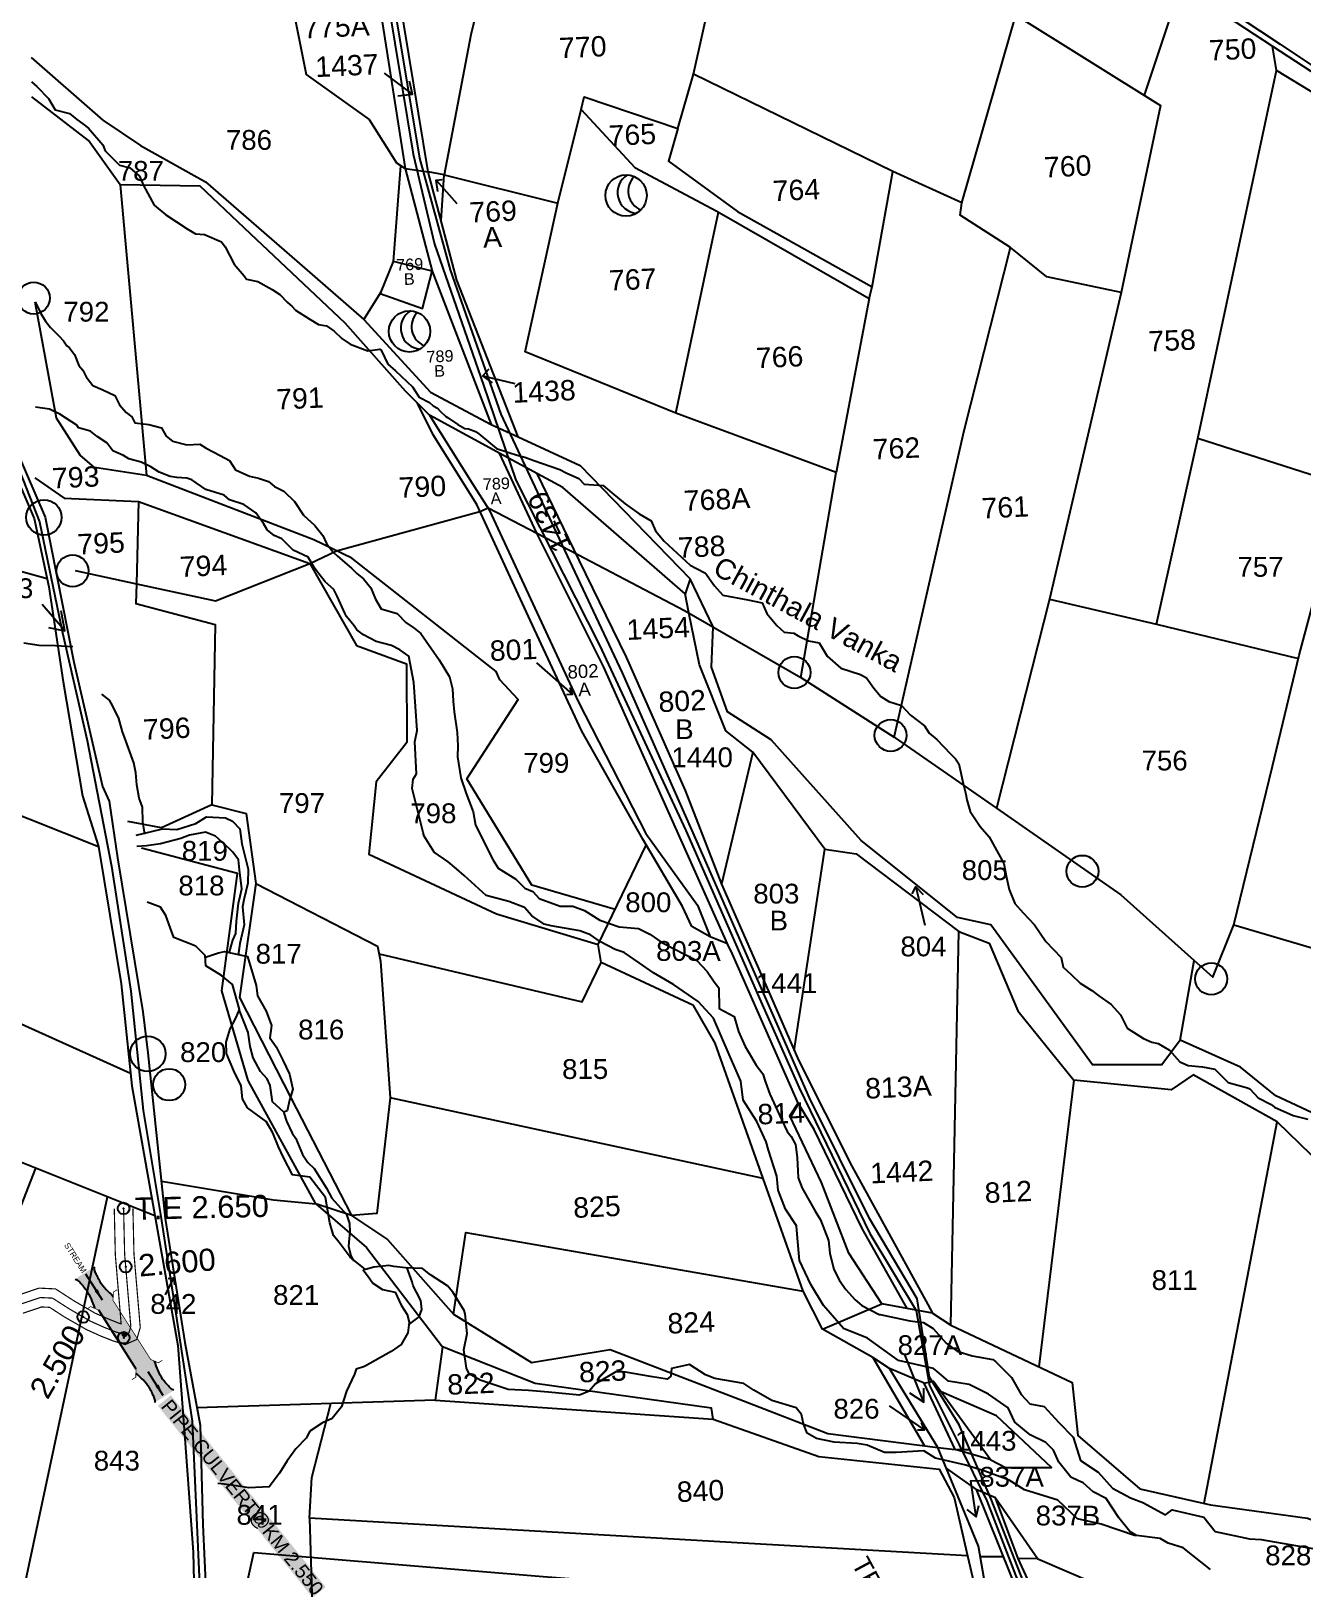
# Model space of a CAD drawing. Header units: millimetres. Extents: x 194974 to 210505, y 1603976 to 1614238.
# Drawn here: x 197916 to 199008, y 1606831 to 1608152 of the extents above; entities that cross this region are included whole.
import ezdxf
from ezdxf.enums import TextEntityAlignment as Align

# ---------------------------------------------------------------- set-up
doc = ezdxf.new("R2010")
doc.units = ezdxf.units.MM
doc.header["$LTSCALE"] = 15
doc.header["$PDMODE"] = 32
doc.header["$PDSIZE"] = 10
doc.linetypes.add('HIDDEN2', pattern=[0.1875, 0.125, -0.0625])
for name, color, linetype in [('BOUNDRY STONES', 240, 'Continuous'), ('CANAL1', 7, 'Continuous'), ('CSMark', 72, 'Continuous'), ('PLOTS', 7, 'Continuous'), ('PLOTS NO', 7, 'Continuous'), ('ROADS', 1, 'Continuous'), ('STREAMS', 4, 'Continuous'), ('STRUCTURE', 5, 'Continuous'), ('text2', 7, 'Continuous'), ('wells', 7, 'Continuous')]:
    doc.layers.add(name, color=color, linetype=linetype)
doc.styles.get("Standard").update_dxf_attribs({"font": 'arial.ttf'})
doc.dimstyles.get("Standard").update_dxf_attribs({"dimtxt": 0.18, "dimasz": 0.18, "dimexe": 0.18, "dimexo": 0.0625, "dimgap": 0.09, "dimtad": 0, "dimtih": 1, "dimtoh": 1, "dimdec": 4, "dimzin": 0, "dimdsep": 46, "dimtxsty": 'Standard', "dimcen": 0.09, "dimadec": 0, "dimazin": 0, "dimtfac": 1, "dimtdec": 4, "dimtofl": 0, "dimtmove": 0, "dimatfit": 3, "dimfxl": 1, "dimtolj": 1, "dimtzin": 0, "dimarcsym": 0})

# ---------------------------------------------------------------- blocks, each defined once
blk = doc.blocks.new('SP')
at = {"layer": 'STRUCTURE'}
h = blk.add_hatch(dxfattribs=at)
h.set_pattern_fill('DASH', color=256, scale=8, style=0)
h.set_pattern_definition([(0, (0, 0), (1, 1), [1, -1])])
edge = h.paths.add_edge_path()
edge.add_spline(control_points=[(769825.7, 1706742.1), (769825.3, 1706741.8), (769823.8, 1706740.8), (769820.9, 1706740.3), (769817, 1706739.7), (769811.4, 1706738.9), (769804, 1706739.7), (769798.4, 1706741), (769795.6, 1706741.6)], knot_values=[0, 0, 0, 0, 1.613557, 5.24513, 8.624976, 13.470124, 22.190216, 30.746377, 30.746377, 30.746377, 30.746377], degree=3, periodic=0)
edge.add_line((769795.6, 1706741.6), (769792.6, 1706739.6))
edge.add_line((769792.6, 1706739.6), (769732.6, 1706739.6))
edge.add_line((769732.6, 1706739.6), (769729.6, 1706741.6))
edge.add_spline(control_points=[(769729.6, 1706741.6), (769726.9, 1706740.9), (769721.3, 1706739.5), (769713.9, 1706738.5), (769708.3, 1706739.1), (769704.4, 1706739.6), (769701.5, 1706740), (769700, 1706741), (769699.5, 1706741.3)], knot_values=[0, 0, 0, 0, 8.556161, 17.276253, 22.121402, 25.501247, 29.13282, 30.746377, 30.746377, 30.746377, 30.746377], degree=3, periodic=0)
edge.add_line((769699.5, 1706741.3), (769699.5, 1706722.1))
edge.add_spline(control_points=[(769699.5, 1706722.1), (769700, 1706722.4), (769701.4, 1706723.4), (769704.3, 1706724), (769708.2, 1706724.5), (769713.8, 1706725.3), (769721.2, 1706724.5), (769726.8, 1706723.3), (769729.6, 1706722.6)], knot_values=[0, 0, 0, 0, 1.613557, 5.24513, 8.624976, 13.470124, 22.190216, 30.746377, 30.746377, 30.746377, 30.746377], degree=3, periodic=0)
edge.add_line((769729.6, 1706722.6), (769732.6, 1706724.6))
edge.add_line((769732.6, 1706724.6), (769792.6, 1706724.6))
edge.add_line((769792.6, 1706724.6), (769795.6, 1706722.6))
edge.add_spline(control_points=[(769795.6, 1706722.6), (769798.4, 1706723.3), (769803.9, 1706724.8), (769811.3, 1706725.8), (769817, 1706725.1), (769820.9, 1706724.7), (769823.8, 1706724.2), (769825.2, 1706723.3), (769825.7, 1706723)], knot_values=[0, 0, 0, 0, 8.556161, 17.276253, 22.121402, 25.501247, 29.13282, 30.746377, 30.746377, 30.746377, 30.746377], degree=3, periodic=0)
edge.add_line((769825.7, 1706723), (769825.7, 1706742.1))
h.paths.add_polyline_path([(769764.2, 1706732.1, -1), (769761.1, 1706732.1, -1)], flags=0)
h.paths.add_polyline_path([(769761.1, 1706732.1, 1), (769764.2, 1706732.1, 1)], flags=16)
at = {"layer": 'STRUCTURE', "const_width": 0.628}
for points in [[(769726.6, 1706747.6), (769726.6, 1706743.6), (769732.6, 1706739.6), (769792.6, 1706739.6), (769798.6, 1706743.6), (769798.6, 1706747.6)], [(769726.6, 1706716.6), (769726.6, 1706720.6), (769732.6, 1706724.6), (769792.6, 1706724.6), (769798.6, 1706720.6), (769798.6, 1706716.6)]]:
    blk.add_lwpolyline(points, dxfattribs=at)
at = {"layer": 'STRUCTURE', "color": 3}
blk.add_lwpolyline([(769732.6, 1706724.6), (769792.6, 1706724.6)], dxfattribs=at)
blk.add_lwpolyline([(769732.6, 1706724.6), (769792.6, 1706724.6)], dxfattribs=at)
at = {"layer": 'STRUCTURE', "color": 0}
blk.add_circle((769762.6, 1706732.1), 1.55, dxfattribs=at)
at = {"layer": 'STRUCTURE'}
for points in [[(769699.5, 1706741.3), (769700.9, 1706740.5), (769704.4, 1706739.6), (769707.8, 1706739.2), (769712.6, 1706738.8), (769721.3, 1706739.7), (769729.6, 1706741.6)], [(769825.7, 1706742.1), (769824.3, 1706741.3), (769820.8, 1706740.3), (769817.5, 1706739.8), (769812.7, 1706739.2), (769804, 1706739.9), (769795.6, 1706741.6)], [(769699.5, 1706722.1), (769700.9, 1706723), (769704.4, 1706724), (769707.7, 1706724.5), (769712.5, 1706725), (769721.2, 1706724.4), (769729.6, 1706722.6)], [(769825.7, 1706723), (769824.3, 1706723.8), (769820.8, 1706724.7), (769817.4, 1706725.1), (769812.6, 1706725.5), (769803.9, 1706724.6), (769795.6, 1706722.6)]]:
    blk.add_spline(points, degree=3, dxfattribs=at)
at = {"layer": 'STRUCTURE', "color": 0}
blk.add_text('STREAM', height=5, dxfattribs=at).set_placement((769684.3, 1706732.1), align=Align.MIDDLE_CENTER)
for points in [[(769727.4, 1706732.1), (769700.8, 1706732.1)], [(769824.4, 1706732.1), (769800.5, 1706732.1)]]:
    blk.add_leader(points, dimstyle='Standard', override={"dimasz": 10, "dimgap": 0.09, "dimtad": 0}, dxfattribs=at)

msp = doc.modelspace()

# ---------------------------------------------------------------- linework, layer by layer
at = {"layer": 'BOUNDRY STONES', "color": 1}
for centre, radius in [((197918.8, 1607922.7), 13.7), ((197927.5, 1607734.4), 15.2), ((197952.1, 1607688.4), 13.7), ((198571.7, 1607601.2), 13.7), ((198654.3, 1607547.2), 13.7), ((198818.9, 1607430.5), 13.7), ((198016.6, 1607273.8), 15.2), ((198035, 1607247.3), 13.7)]:
    msp.add_circle(centre, radius, dxfattribs=at)
at = {"layer": 'CANAL1', "color": 200, "const_width": 1}
for points in [[(197904.9, 1607066.3), (197923.2, 1607072.6), (197937.5, 1607071.9), (197953.4, 1607061.6), (197971.2, 1607051.2), (197982.8, 1607046.1), (197991.8, 1607042.5), (197993.8, 1607041.9), (197988.8, 1607101.2), (197987.9, 1607140.8)], [(197909.5, 1607051), (197925.5, 1607056.4), (197932.4, 1607056.1), (197945, 1607047.9), (197964, 1607037), (197976.6, 1607031.3), (197986.5, 1607027.4), (197997.2, 1607024.1), (198007.2, 1607028.5), (198010.2, 1607038.8), (198004.8, 1607102.1), (198003.9, 1607141.1)]]:
    msp.add_lwpolyline(points, dxfattribs=at)
at = {"layer": 'CANAL1', "color": 1, "linetype": 'HIDDEN2', "ltscale": 4, "const_width": 1}
msp.add_lwpolyline([(197907.2, 1607058.7), (197924.4, 1607064.5), (197934.9, 1607064), (197949.2, 1607054.8), (197967.6, 1607044.1), (197979.7, 1607038.7), (197989.2, 1607035), (197996.7, 1607032.6), (198000.5, 1607034.3), (198002.1, 1607039.6), (197996.8, 1607101.6), (197995.9, 1607141)], dxfattribs=at)
at = {"layer": 'PLOTS'}
for points in [[(198125.6, 1608592.3), (198189.9, 1608555.1), (198314, 1608491.6), (198435.1, 1608429.7), (198561.7, 1608380.4), (198669.2, 1608331.8), (198729.5, 1608304.5), (198843.6, 1608229.8), (198903.3, 1608190.7), (198982.1, 1608139.1), (199086.5, 1608070.8), (199198.1, 1607992.9), (199270, 1607942.8), (199366.8, 1607885.3), (199453.3, 1607827.9), (199524.5, 1607780.7), (199590.6, 1607723.8), (199685.3, 1607642.4), (199713.2, 1607618.4), (199734.4, 1607600.2), (199775.7, 1607544.7), (199852.4, 1607474.5), (199888.5, 1607451.1), (199921.5, 1607432.8)], [(198177, 1608477.2), (198192.3, 1608322.6), (198212.6, 1608193.1), (198237.5, 1608033.9), (198257.3, 1608031.1)], [(198338, 1608331.1), (198294.1, 1608148.7), (198271.1, 1608028.5), (198257.3, 1608031.1), (198224.1, 1608232.8), (198210.6, 1608315.4), (198197.9, 1608469.5)], [(198271.1, 1608028.5), (198368.7, 1608004.3), (198388.6, 1608084.6), (198391.3, 1608095.4), (198471.6, 1608068.4), (198485, 1608115), (198507.7, 1608216.5)], [(198872.2, 1608096.8), (198903.3, 1608190.7)], [(198715.4, 1608004.6), (198761.7, 1608165.7), (198886, 1608088.2), (198852.1, 1607927.4), (198788.5, 1607940.8), (198757.1, 1607966)], [(198143.6, 1608160.6), (198152.6, 1608114.6), (198206.8, 1608076.1), (198230.1, 1608038.7), (198237.5, 1608033.9), (198260.9, 1607945.7), (198311.5, 1607814.1), (198334.6, 1607803.5), (198281.9, 1607938.2), (198257.3, 1608031.1)], [(197954.3, 1607688.7), (198006.9, 1607677.3), (198074.8, 1607662.6), (198155.7, 1607694.8), (198178.7, 1607705.6), (198301.8, 1607739.3), (198308.9, 1607742.6), (198385.7, 1607702.4), (198477.4, 1607654.5), (198577.1, 1607596.8), (198657.3, 1607545.8), (198745.1, 1607484.7), (198851.9, 1607410.4), (198930.9, 1607339.6), (198949, 1607384.5), (198982, 1607520.8), (199005.1, 1607616.1), (199043.9, 1607761.9), (198917.9, 1607802.2), (198985.6, 1608118.1), (198982.1, 1608139.1)], [(197916.6, 1608129.3), (197978.2, 1608075.6), (198010.5, 1608053.8), (198066.2, 1608022.5), (198151.3, 1607948.6), (198202.2, 1607904.4), (198259.3, 1607841.8), (198311.5, 1607814.1)], [(198471.6, 1608068.4), (198463.5, 1608040.3), (198522.9, 1607997.1), (198638.6, 1607932.4), (198656.2, 1608031.5), (198485, 1608115)], [(199113.9, 1608040), (198985.6, 1608118.1)], [(198334.6, 1607803.5), (198387.8, 1607778.8), (198482.3, 1607681.6), (198477.9, 1607668.7), (198372.8, 1607760.1), (198322.7, 1607787.3), (198258.5, 1607822.1), (198237.8, 1607842.8), (198186, 1607901.3), (198104.9, 1607978), (198061.7, 1608018.9), (197992.9, 1608019.9), (197965.9, 1608057.9), (197917, 1608095.5)], [(198388.6, 1608084.6), (198434.8, 1608034.7), (198505, 1607997.3), (198635.9, 1607922.3), (198638.6, 1607932.4)], [(198202.2, 1607904.4), (198216.9, 1607928), (198227.7, 1607954), (198233.8, 1608036.3)], [(198657.3, 1607545.8), (198717.4, 1607809.1), (198757.1, 1607966), (198714.1, 1607994), (198715.4, 1608004.6), (198656.2, 1608031.5)], [(197992.9, 1608019.9), (198015.6, 1607770.3), (197970.9, 1607777.2), (197958.6, 1607787.7), (197938.2, 1607819.6), (197919.9, 1607919.3)], [(198268.4, 1607989.3), (198271.1, 1608028.5)], [(198469.9, 1607824), (198340.5, 1607876.6), (198368.7, 1608004.3)], [(198635.9, 1607922.3), (198607.6, 1607772.9), (198469.9, 1607824), (198501.3, 1607972.3), (198506.5, 1607996.5)], [(197777.2, 1607977.1), (197724.4, 1607738.9), (197930.2, 1607681.9)], [(198216, 1607926.5), (198252.4, 1607913.8), (198260.9, 1607945.7), (198227.7, 1607954)], [(198852.1, 1607927.4), (198790.6, 1607664.3), (198882.6, 1607642.8), (199004.4, 1607613.3)], [(198258.5, 1607822.1), (198295.2, 1607763.8), (198309.6, 1607741), (198386.5, 1607575.7), (198444.3, 1607463), (198488.4, 1607401.5), (198499.3, 1607374.1), (198483.7, 1607383.1), (198475.7, 1607400.3), (198441.5, 1607458), (198389.2, 1607550.8), (198348.7, 1607638), (198299, 1607745.4), (198261.6, 1607805.2), (198248.2, 1607832.5)], [(197896.4, 1607809), (197928.7, 1607734.7), (197953.3, 1607610), (197977.8, 1607503.3), (197983.4, 1607490.7), (197990.8, 1607442.1), (198012.4, 1607309.8), (198016.8, 1607274.5), (198031.7, 1607132.4), (198048.5, 1607025.9), (198061.5, 1606954.9), (198064, 1606869.3), (198066.8, 1606807.4), (198066.8, 1606799.9)], [(198882.6, 1607642.8), (198917.9, 1607802.2)], [(197896.5, 1607786), (197919.2, 1607733.3), (197931.7, 1607674.7), (197943.9, 1607593.1), (197960.5, 1607495.2), (197974.4, 1607451.8), (197993.8, 1607333.8), (198002.9, 1607246.3), (198024.1, 1607126.9), (198042.5, 1607023.3), (198048.6, 1606943.5), (198055.6, 1606845.9), (198056.9, 1606796.1)], [(198514.2, 1607368.1), (198483, 1607438.1), (198429.8, 1607557.2), (198408.1, 1607605.8), (198350.7, 1607720.7), (198318.5, 1607789.6)], [(197919.6, 1607768.3), (197944.9, 1607751), (198008.7, 1607747.9), (198155.7, 1607694.8), (198195.8, 1607624.4), (198238.7, 1607608.5), (198238.9, 1607541.2), (198212.6, 1607507.3), (198206.5, 1607445.3), (198315.9, 1607394), (198403.3, 1607367.7), (198444.6, 1607452.8)], [(198417.9, 1607397.8), (198346.4, 1607418.7), (198290.4, 1607510), (198334.7, 1607578.1), (198318.9, 1607594.8), (198315.6, 1607602.1), (198191.7, 1607699.3), (198159.3, 1607715.1), (198015.6, 1607770.3)], [(198350.5, 1607772.2), (198386.7, 1607697.6), (198427.2, 1607614.3), (198477.9, 1607499.8), (198509, 1607419.4), (198551.1, 1607323.5), (198575.2, 1607268.3), (198620.9, 1607177.4), (198686.1, 1607058.5), (198690.2, 1607051), (198646.9, 1607059)], [(198577.1, 1607596.8), (198607.6, 1607772.9)], [(197724.4, 1607738.9), (197713.4, 1607696.9), (197805.6, 1607640.9), (197735.5, 1607546.7), (197974.4, 1607451.8)], [(198008.7, 1607747.9), (198006.9, 1607677.3), (198006.4, 1607660.4), (198074.6, 1607642.3), (198071.7, 1607487.6), (198028.4, 1607467.7), (197999.6, 1607473.2)], [(198902.9, 1607285.4), (198887.1, 1607264.3), (198827.7, 1607264.3), (198740.2, 1607384.6), (198711.8, 1607390.8), (198629.1, 1607456.8), (198551.8, 1607543.5), (198514.2, 1607567.4), (198500.5, 1607605.8), (198502, 1607640.3), (198482.3, 1607681.6)], [(198535.9, 1607532.7), (198512.8, 1607551), (198490.3, 1607607.7), (198481.2, 1607652.3), (198477.8, 1607668.7)], [(198790.6, 1607664.3), (198745.1, 1607484.7)], [(197735.5, 1607546.7), (197648.2, 1607416.5), (198001.8, 1607257.3)], [(198597.7, 1607449.5), (198535.9, 1607532.7), (198509, 1607419.4)], [(198071.7, 1607487.6), (198101.1, 1607480.2), (198109.5, 1607419.9), (198096.5, 1607330.2), (198095.3, 1607322), (198139.5, 1607236), (198191.4, 1607135), (198160.8, 1607144.9), (198102.9, 1607251), (198080.3, 1607327.8), (198093.6, 1607428.5), (198011.3, 1607450.4)], [(198571.5, 1607276.7), (198597.7, 1607449.5), (198624.8, 1607445.4), (198712.9, 1607378.7)], [(197648.2, 1607416.5), (197582.8, 1607325.5), (197723.4, 1607256.3), (197817.9, 1607216.7), (198022.7, 1607134.8)], [(198109.5, 1607419.9), (198213.9, 1607366.2), (198216.5, 1607353.2), (198224.7, 1607236), (198213.4, 1607136.6), (198191.4, 1607135), (198222.4, 1607114.3), (198279.1, 1607050.3), (198289.8, 1607120.4), (198579.1, 1607069.9), (198544.8, 1607166.8), (198224.7, 1607236)], [(198949, 1607384.5), (199119.6, 1607334.2)], [(198595.7, 1607037.3), (198646.9, 1607059), (198618.4, 1607102.6), (198594.9, 1607163.2), (198567.7, 1607220.4), (198574.8, 1607231.4), (198540, 1607310.6), (198518.7, 1607359.2), (198514.2, 1607368.1), (198499.3, 1607374.1)], [(198706, 1607040.8), (198712.9, 1607378.7), (198739, 1607368.7), (198763.6, 1607310.8), (198811.5, 1607251.1)], [(198215.2, 1607359.7), (198389.6, 1607318.5), (198405.9, 1607352.1)], [(198544.8, 1607166.8), (198503.7, 1607283), (198485.1, 1607315.2), (198405.9, 1607352.1), (198403.3, 1607367.7)], [(199175.8, 1607236.5), (199158.6, 1607132.9), (199117.6, 1607146.5), (199085.3, 1607168.7), (199024.3, 1607219.4), (198985, 1607237.7), (198954.6, 1607262.4), (198902.9, 1607285.4), (198914.8, 1607354)], [(198986, 1607215.3), (198914, 1607255.7), (198895.1, 1607242.9), (198811.5, 1607251.1), (198781.4, 1607005.1)], [(196732.1, 1607224), (197074.8, 1607172.3), (197017, 1607059.9), (197369.3, 1606989.3), (197626.5, 1606880.8), (197730.8, 1606836), (197816.6, 1606807.8), (197870.8, 1606793.5), (198015.5, 1606765.3), (198020.4, 1606796.4), (198096.8, 1606795.7), (198107.8, 1606845.5), (198356, 1606824.9), (198713.3, 1606797.5), (198722.2, 1606696.5), (198740.3, 1606633.3), (198805.6, 1606543.4), (198865.2, 1606472.6), (198907.7, 1606329.3), (199143.8, 1606289.3), (199220.6, 1606276.3), (199217.6, 1606258.4), (199614.6, 1606162.2)], [(198668.6, 1607055), (198629.9, 1607123.7), (198588.6, 1607208.7), (198574.8, 1607231.4)], [(198923.3, 1606887.8), (198986, 1607215.3), (199062.8, 1607141)], [(197920.3, 1607175.7), (197781.4, 1606819.4)], [(198028.3, 1607164.4), (198124.6, 1607148.4), (198160.8, 1607144.9), (198204.4, 1607107.4), (198269.6, 1607022.1), (198263.3, 1606976.5), (198058.8, 1606969.8)], [(197904.5, 1606786.9), (197982, 1607151.1)], [(198639.1, 1607013), (198595.7, 1607037.3), (198579.1, 1607069.9)], [(198279.1, 1607050.3), (198346, 1607008.7), (198413.6, 1607019.9), (198528, 1606975.8), (198600.3, 1606947.8), (198694.9, 1606935.7), (198653.2, 1607003.7), (198639.1, 1607013), (198683.5, 1606937.2)], [(198690.2, 1607051), (198706, 1607040.8), (198810.2, 1606991.5), (198815, 1606946.1), (198868.1, 1606900.3), (198928.8, 1606886.5), (199012.2, 1606875), (199084.3, 1606847.8), (199169.9, 1606782.1), (199207.7, 1606776.8), (199233.8, 1606805.9), (199318.5, 1606892.9)], [(198263.3, 1606976.5), (198501.9, 1606960.1), (198500.5, 1606969.5), (198349.1, 1606990.8), (198269.6, 1607022.1)], [(198694.9, 1606935.7), (198709.6, 1606933.9), (198683.1, 1606990.9), (198653.2, 1607003.7)], [(198683.1, 1606990.9), (198691, 1606992.8), (198740.4, 1606925.1), (198709.6, 1606933.9)], [(198501.9, 1606960.1), (198592.7, 1606928.1), (198696, 1606917.2), (198708.8, 1606892.9), (198720.3, 1606842.8), (198532.6, 1606853.2), (198155.6, 1606875.1), (198157.6, 1606909.9), (198173.8, 1606973.5)], [(198740.4, 1606925.1), (198752.9, 1606918.5), (198792.4, 1606918.6), (198745.1, 1606962.8), (198697.7, 1606983.6)], [(198748.5, 1606744.7), (198737.3, 1606808), (198729.7, 1606851.1), (198694.9, 1606935.7)], [(198702.3, 1606917.7), (198727.6, 1606899.8), (198766.6, 1606802.8), (198801.5, 1606716), (198834.2, 1606634.6), (198859.9, 1606570.7), (198896.1, 1606497.6), (198906.3, 1606476.9), (198864.7, 1606478.7)], [(198988.5, 1606315.6), (198960.7, 1606396.1), (198925.6, 1606475.4), (198887.7, 1606549.5), (198847.9, 1606640), (198806.4, 1606747.7), (198763.8, 1606840.5), (198744.3, 1606892.4), (198727.6, 1606899.8)], [(198744.3, 1606892.4), (198780.6, 1606840.1), (198763.8, 1606840.5)], [(198155.6, 1606875.1), (198158.2, 1606781.9)], [(198720.3, 1606842.8), (198743.3, 1606745)], [(198731.3, 1606842.2), (198750.9, 1606842)], [(198780.6, 1606840.1), (198827.9, 1606819.9), (198893.1, 1606805.1), (198952.9, 1606801.5), (199001.9, 1606815.4), (199050.4, 1606803.9), (199109.8, 1606806.6), (199149.2, 1606753.7), (199189, 1606732.2), (199220.5, 1606747.3), (199291.2, 1606766.3), (199311, 1606765.1), (199337.9, 1606826.6), (199376.4, 1606809.8), (199414.1, 1606793.3), (199468.5, 1606785.1), (199621.1, 1606774.7), (199679.5, 1606803.5), (199750.5, 1606797)]]:
    msp.add_lwpolyline(points, dxfattribs=at)
at = {"layer": 'PLOTS NO'}
for points in [[(198243.8, 1608097.8), (198219.8, 1608115.8)], [(198231.3, 1608096.5), (198243.8, 1608097.8), (198241.2, 1608108.9)], [(198265.6, 1608014.3), (198264.2, 1608023.9), (198269.3, 1608024.6)], [(198264.2, 1608023.9), (198282, 1608004)], [(198312.6, 1607850), (198304.2, 1607855.9), (198309.8, 1607861.9)], [(198304.2, 1607855.9), (198331.6, 1607849.3)], [(197945.6, 1607637.1), (197925.9, 1607659.5)], [(197931.3, 1607639.8), (197945.6, 1607637.1), (197942.2, 1607654.1)], [(198381.1, 1607582.7), (198350.6, 1607609.5)], [(198376.1, 1607582.3), (198381.1, 1607582.7), (198379.1, 1607588.3)], [(198672.7, 1607411.1), (198675.9, 1607417.2), (198682.1, 1607410.7)], [(198675.9, 1607417.2), (198683.8, 1607384.1)], [(198038.7, 1607081.5), (198031.6, 1607066.8)], [(198034.2, 1607080.8), (198038.7, 1607081.5), (198039.5, 1607075.3)], [(198682.8, 1606974.7), (198666.1, 1607016.2)], [(198670.6, 1606982.8), (198682.8, 1606974.7), (198682.8, 1606986.6)], [(198683.3, 1606950.8), (198653.4, 1606971.4)], [(198677.4, 1606951), (198683.3, 1606950.8), (198680.8, 1606957.2)], [(198727.7, 1606876.2), (198723.1, 1606907.2), (198738.8, 1606907.4)], [(198719.7, 1606882.4), (198727.7, 1606876.2), (198730, 1606886)]]:
    msp.add_lwpolyline(points, dxfattribs=at)
msp.add_circle((198929.5, 1607338.1), 13.7, dxfattribs=at)
at = {"layer": 'ROADS'}
for points in [[(198146.3, 1608587.4), (198182.3, 1608486), (198195.3, 1608344.4), (198218.4, 1608204.4), (198244.4, 1608046.2), (198262.8, 1607969.1), (198304.7, 1607847.8), (198332.7, 1607766.4), (198404.5, 1607624.7), (198478.6, 1607465.6), (198543, 1607318.8), (198575.7, 1607244.5), (198636.4, 1607119.4), (198676.3, 1607053.5)], [(198778.6, 1606794.1), (198740.5, 1606891.3), (198713.2, 1606955.2), (198687.7, 1606996.2), (198677.2, 1607063.4), (198636.2, 1607132.3), (198584.8, 1607235.9), (198551.8, 1607311.1), (198517.8, 1607388.6), (198488, 1607456.4), (198424.2, 1607600.9), (198367.9, 1607720.9), (198320, 1607822.9), (198276.4, 1607947), (198250.3, 1608042.8), (198230.5, 1608161.6), (198210.5, 1608281.7), (198198.7, 1608383.9), (198187.9, 1608477), (198158.5, 1608580.6)], [(198905.9, 1608195.8), (198988.7, 1608140.6), (199067.6, 1608087.9), (199129.3, 1608044.5), (199199.5, 1607995.1), (199272.7, 1607946.4), (199378.9, 1607882.2), (199477.4, 1607818.4), (199525.5, 1607787.2), (199594.9, 1607726.5), (199662.6, 1607667.3), (199704.9, 1607630.3), (199729.1, 1607609.1), (199772.3, 1607553.9), (199841.5, 1607491.8)], [(197892.6, 1607810.2), (197923.7, 1607730.7), (197943.4, 1607635.2), (197964.6, 1607542.9), (197985.4, 1607434.8), (198002, 1607327.7), (198012.7, 1607225.1), (198027.8, 1607134.2), (198040.3, 1607054.3), (198054.9, 1606958.4), (198060.9, 1606824.6), (198060.5, 1606796.1)], [(198676.3, 1607053.5), (198687.6, 1606989.1), (198713, 1606937.9), (198736.8, 1606889.8), (198772.7, 1606797.3), (198814.9, 1606688.7), (198859.5, 1606586.9), (198891.1, 1606514.6), (198927.9, 1606440.8), (198962.7, 1606354.4), (198976.2, 1606317.7)]]:
    msp.add_lwpolyline(points, dxfattribs=at)
at = {"layer": 'STREAMS'}
for points in [[(197916.9, 1608108.3), (197921.3, 1608104.3), (197931.4, 1608094), (197937.1, 1608084.3), (197949.6, 1608081.1), (197955.9, 1608075.9), (197960.8, 1608072.2), (197965.9, 1608068.6), (197978.2, 1608054.4), (197980.1, 1608049), (197992.5, 1608036.9), (198001.2, 1608034.5), (198009.5, 1608027.5), (198012.9, 1608019.4), (198022.2, 1608002.4), (198032.3, 1607994.1), (198050.5, 1607982.3), (198057.6, 1607978), (198065.4, 1607977.2), (198080, 1607971), (198083.2, 1607966.8), (198090.8, 1607951.7), (198099.5, 1607941.9), (198101.3, 1607939), (198111.1, 1607936.9), (198123.5, 1607930.1), (198130.1, 1607925.7), (198136.4, 1607919.1), (198140.7, 1607915.4), (198143.4, 1607912.2), (198155.1, 1607904.9), (198163.3, 1607900), (198170, 1607899), (198176.6, 1607894.3), (198183.2, 1607888), (198190.3, 1607883.1), (198205.5, 1607877.4), (198215.9, 1607878.8), (198217, 1607878), (198222.8, 1607865.9), (198229.4, 1607860.1), (198243.9, 1607846.4), (198249.5, 1607837.6), (198258.6, 1607832.9), (198261.7, 1607830.2), (198265.4, 1607828.2), (198267.5, 1607825.5), (198272.4, 1607821.1), (198273.8, 1607820.1), (198282.9, 1607814.1), (198288.8, 1607810.8), (198291.9, 1607810.4), (198298.1, 1607808.2), (198300.9, 1607806.2), (198310.9, 1607797.8), (198316.1, 1607793.6), (198326.5, 1607790.2), (198333.7, 1607787.8), (198340.4, 1607786.2), (198348, 1607783.3), (198370.4, 1607775.5), (198375.8, 1607772.7), (198386.8, 1607767.7), (198391.2, 1607762.9), (198407.6, 1607761.9), (198415.1, 1607755.4), (198426.5, 1607746), (198438.5, 1607737.4), (198448.7, 1607731.3), (198452.4, 1607722.9), (198460, 1607713.9), (198482.2, 1607693.3), (198487.6, 1607690.5), (198495.5, 1607686.5), (198503.2, 1607675.5), (198510.2, 1607667.6), (198531.6, 1607663.6), (198543.9, 1607660.9), (198548.1, 1607652), (198556.6, 1607641.6), (198562.9, 1607635.8), (198571.2, 1607635.1), (198574.9, 1607632.8), (198583.7, 1607628.3), (198592.9, 1607626.8), (198599.8, 1607615.3), (198611.6, 1607604.8), (198628.4, 1607599.6), (198633.5, 1607596.5), (198640, 1607587.7), (198645.8, 1607580.5), (198652.9, 1607576.2), (198663.6, 1607572.8), (198671.4, 1607564.6), (198683.4, 1607555.3), (198687.5, 1607549.1), (198694.1, 1607543.6), (198705.8, 1607531.5), (198709.9, 1607527), (198712.8, 1607522.8), (198716.6, 1607505.8), (198719, 1607496.6), (198719.7, 1607491.9), (198722.7, 1607481.9), (198731.3, 1607469.1), (198738.9, 1607460), (198742.4, 1607453.9), (198751.5, 1607437.3), (198753.7, 1607425.3), (198756.1, 1607415), (198760.8, 1607402.8), (198768.1, 1607394.9), (198777.7, 1607384.6), (198787.4, 1607370.1), (198800.8, 1607356.5), (198802.5, 1607348.1), (198809.4, 1607341.8), (198816.9, 1607334.4), (198826.9, 1607328.2), (198832.9, 1607323.6), (198843.7, 1607316.1), (198851.6, 1607307.3), (198857.3, 1607295.8), (198871.3, 1607286.8), (198878.6, 1607283.8), (198884, 1607282.5), (198893.6, 1607276.9), (198902.6, 1607266.8), (198909.6, 1607263.8), (198922.1, 1607262.5), (198932.7, 1607260.5), (198937.3, 1607256), (198944, 1607249.1), (198960.7, 1607244.7), (198962.7, 1607243.7), (198969.7, 1607236), (198981, 1607230.2), (198983.8, 1607228.1), (198999.9, 1607220.9), (199012.4, 1607217.6)], [(197920.1, 1607919.6), (197924.9, 1607909.4), (197928.9, 1607903), (197933.2, 1607897.5), (197940.6, 1607890), (197944.4, 1607885.9), (197947.2, 1607881.6), (197949.1, 1607880.2), (197953.7, 1607874.3), (197957.5, 1607864.8), (197960.8, 1607860.7), (197963.7, 1607855.2), (197969.4, 1607847.7), (197978.2, 1607843.8), (197988.4, 1607839.1), (197992.3, 1607830.9), (197998.2, 1607824.5), (198003, 1607820.8), (198005.5, 1607815.7), (198017.7, 1607814.1), (198028.3, 1607811.4), (198032.4, 1607804.2), (198038, 1607799.8), (198050.2, 1607796.8), (198061.3, 1607797.3), (198066.9, 1607793.7), (198078.9, 1607787.5), (198086.9, 1607783.2), (198092, 1607775.1), (198104.1, 1607769.9), (198111.6, 1607768), (198120.3, 1607765.2), (198125.4, 1607760.8), (198133.4, 1607756.9), (198142.6, 1607747.9), (198150.4, 1607736.2), (198160, 1607727.5), (198166.9, 1607718.9), (198170.2, 1607712), (198175.7, 1607704.6), (198179.2, 1607701.3), (198185.8, 1607695.7), (198191.6, 1607690.7), (198196.1, 1607686.3), (198201.7, 1607681.7), (198208.2, 1607674), (198212.2, 1607664.3), (198217.1, 1607656), (198230.8, 1607651.8), (198238.3, 1607644), (198245.2, 1607639.3), (198251, 1607634.7), (198266.8, 1607612), (198275.6, 1607597.6), (198278.2, 1607587.1), (198278.8, 1607576.7), (198279.6, 1607567.5), (198282.3, 1607549.6), (198282.7, 1607538.1), (198282.5, 1607528.8), (198285.4, 1607510.7), (198289.9, 1607497.3), (198296, 1607481.5), (198298, 1607470), (198313.1, 1607440.1), (198317.3, 1607433.1), (198332.6, 1607423.8), (198340.4, 1607416.1), (198347.1, 1607413.2), (198352.7, 1607407.2), (198370.6, 1607400.6), (198381.6, 1607400.5), (198391.6, 1607396.8), (198404.8, 1607388.5), (198421.4, 1607382.7), (198437.9, 1607381.4), (198447.6, 1607376.5), (198458, 1607369.5), (198488, 1607353.8), (198496.8, 1607344.4), (198502.8, 1607335.7), (198506.7, 1607330.3), (198507.2, 1607312.8), (198520, 1607305.9), (198523.6, 1607293), (198529.5, 1607280.2), (198533, 1607274.4), (198538.9, 1607264.1), (198544.6, 1607256.6), (198547, 1607249.3), (198550.5, 1607239.1), (198559, 1607221), (198565.6, 1607207.2), (198568.8, 1607202.9), (198572.7, 1607196), (198574.1, 1607184.7), (198574.9, 1607167.2), (198578.3, 1607158.5), (198585.4, 1607145.7), (198589.6, 1607138.8), (198594.1, 1607131.3), (198600.9, 1607113.5), (198602, 1607102.5), (198605.6, 1607088.7), (198610.5, 1607079.1), (198615.9, 1607071.4), (198623.8, 1607062.5), (198629.7, 1607057.7), (198644.6, 1607049.8), (198645.2, 1607049.8), (198670.8, 1607044.6), (198682.5, 1607043.1), (198690.8, 1607037.8), (198702.1, 1607025.2), (198711.3, 1607018.5), (198724.3, 1607014.4), (198742, 1607011.3), (198744.2, 1607009.6), (198758.2, 1606995.7), (198766.3, 1606981.2), (198773.8, 1606973.2), (198786.1, 1606970.8), (198798.6, 1606957.1), (198810.9, 1606944.5), (198817.2, 1606924.5), (198832.5, 1606914.5), (198844.8, 1606900.8), (198860.3, 1606892.6), (198870.9, 1606888.4), (198890.2, 1606877.8), (198896, 1606882.2), (198923.1, 1606876), (198932.8, 1606863.7), (198962.3, 1606857.3), (198972.5, 1606856.6), (199028.2, 1606846.9)], [(198929, 1606831.1), (198905.3, 1606849.5), (198892.4, 1606853.5), (198885.6, 1606857.5), (198865.3, 1606860.3), (198859.7, 1606863.5), (198850.2, 1606875.4), (198839.4, 1606891.9), (198828.1, 1606897.7), (198819.7, 1606905.4), (198815.6, 1606907), (198809.1, 1606910.2), (198798.7, 1606923), (198794.2, 1606933.5), (198787.5, 1606940.1), (198774.2, 1606946.6), (198761, 1606957.6), (198755.3, 1606969.7), (198738.2, 1606981.4), (198721.7, 1606989.9), (198704, 1606992.8), (198696.1, 1606999.7), (198691.1, 1607003.5), (198661, 1607010.4), (198634.5, 1607029.5), (198613.8, 1607037.8), (198596.8, 1607057.7), (198585.8, 1607075.6), (198576.1, 1607096.3), (198574.3, 1607115.6), (198573.4, 1607126.1), (198564, 1607140.4), (198557.7, 1607156.7), (198556.7, 1607168.6), (198549.5, 1607191.1), (198547.5, 1607198.3), (198539.4, 1607215.6), (198527.8, 1607233.9), (198525.6, 1607250.3), (198515.8, 1607273.2), (198502.2, 1607304.5), (198489.1, 1607318.6), (198467.8, 1607333.2), (198450.8, 1607343.4), (198438.5, 1607351.8), (198425.6, 1607360.8), (198417.9, 1607363.3), (198405.4, 1607370), (198396.7, 1607376), (198387.6, 1607379.3), (198363, 1607383.7), (198356.9, 1607385.1), (198346.4, 1607392.2), (198339.9, 1607399.4), (198326.7, 1607404.6), (198307.2, 1607409.7), (198288.1, 1607426.8), (198281.7, 1607432.6), (198274.5, 1607438.6), (198262.5, 1607446.8), (198253.8, 1607460.8), (198253, 1607463.7), (198243.6, 1607501.6), (198244.6, 1607509.5), (198247.2, 1607514.3), (198245.9, 1607541.6), (198247.8, 1607551.4), (198245, 1607592.5), (198240.7, 1607615.3), (198233.1, 1607620.6), (198226, 1607624.3), (198218, 1607626.4), (198212.6, 1607627.9), (198201.8, 1607633.5), (198196, 1607637.8), (198193.8, 1607641.2), (198187.3, 1607649.4), (198186.1, 1607651.7), (198179.1, 1607666.6), (198176.5, 1607672.5), (198168.8, 1607679.1), (198163.9, 1607685.5), (198159.4, 1607691.3), (198154.2, 1607700.1), (198141.5, 1607706.3), (198131.6, 1607715.9), (198125.2, 1607718.7), (198119.1, 1607723.6), (198115.9, 1607729.1), (198109.5, 1607738.2), (198099.2, 1607745.4), (198086.9, 1607749.4), (198082.3, 1607753.5), (198066.4, 1607758.4), (198054.4, 1607766.6), (198050.1, 1607768.1), (198041.6, 1607768.6), (198035.9, 1607769.5), (198026.5, 1607773.2), (198019.2, 1607777.7), (198010.9, 1607781.7), (198000.3, 1607784.7), (197995.7, 1607787.4), (197986.7, 1607791.6), (197981.4, 1607798.5), (197973.3, 1607803.8), (197967.4, 1607808.3), (197957.3, 1607811.2), (197955.9, 1607813.7), (197941.3, 1607822.9), (197932.3, 1607827.4), (197920.4, 1607828.9)], [(197952.4, 1607623.1), (197937.4, 1607624.1), (197923.3, 1607624.4), (197910.3, 1607626.3)], [(198014.2, 1607462.3), (198012.5, 1607472.9), (198012.2, 1607485.5), (198009.4, 1607493.2), (198007.3, 1607504.8), (198006.5, 1607515.1), (198004.8, 1607523.5), (197996.8, 1607545.7), (197995.1, 1607550.3), (197991.7, 1607561.8), (197986.8, 1607572.3), (197983.7, 1607577.5), (197977.2, 1607582.5)], [(198006.7, 1607461.5), (198018.6, 1607464.3), (198029.2, 1607467), (198041.5, 1607466.3), (198058, 1607471.4), (198067.2, 1607477.2), (198083.3, 1607476.4), (198089.4, 1607473.5), (198095.7, 1607466.9), (198097.5, 1607454.1), (198100.6, 1607441.6), (198102.9, 1607432.3), (198102.5, 1607420.3), (198099.1, 1607406), (198098.1, 1607400), (198099.5, 1607384.6), (198095.8, 1607368.6), (198094.3, 1607358.5)], [(198086.4, 1607360.3), (198089.7, 1607371.5), (198092.2, 1607377), (198092.7, 1607387.7), (198094.5, 1607403.2), (198096.1, 1607409.2), (198097.4, 1607415.3), (198095.4, 1607431.8), (198094.4, 1607440.3), (198089.7, 1607447), (198086.7, 1607449.7), (198074.8, 1607460.7), (198066.2, 1607464.1), (198052.4, 1607461.5), (198045, 1607458.7), (198027.5, 1607454.1), (198015.6, 1607452.3), (198007.2, 1607451.9)], [(198864.4, 1606859.8), (198835, 1606870), (198814.6, 1606874.4), (198797.9, 1606890.5), (198769.1, 1606899.3), (198756.2, 1606907.8), (198735.1, 1606915.5), (198726.8, 1606918), (198719, 1606920.5), (198692.7, 1606926.5), (198682.7, 1606932.8), (198659.2, 1606931.3), (198649.1, 1606931.3), (198634.3, 1606937.8), (198625.6, 1606939.3), (198605.8, 1606940.4), (198590.7, 1606943.5), (198582.8, 1606948), (198579.5, 1606956), (198577.7, 1606964.1), (198573.1, 1606969.7), (198552.3, 1606976.2), (198537, 1606984.9), (198528.3, 1606990.6), (198503.5, 1606994.9), (198495.4, 1606998.1), (198481.7, 1607006.9), (198466.1, 1607003.5), (198465.5, 1606997.1), (198462.5, 1606994.5), (198448.2, 1606996.6), (198426.8, 1607000.4), (198418.3, 1607000.7), (198401, 1606990.5), (198395.5, 1606984.2), (198387.2, 1606980.7), (198360.7, 1606983.2), (198343.6, 1606984.8), (198326, 1606985.5), (198302, 1606993.5), (198292.6, 1606999.1), (198290.3, 1607003.9), (198288, 1607019.5), (198290.7, 1607033.5), (198289, 1607050.4), (198288.3, 1607053.4), (198278.5, 1607069), (198274, 1607074.5), (198259.3, 1607084.1), (198252.6, 1607089.3), (198238, 1607090.1), (198228, 1607091.2), (198223.7, 1607091.9), (198210.7, 1607090.7), (198203.5, 1607088.5), (198190.3, 1607099.2), (198180.9, 1607111.7), (198176.1, 1607117.9), (198172.8, 1607128.6), (198169.1, 1607150.5), (198155.8, 1607167.9), (198140.9, 1607169.9), (198133.2, 1607184.7), (198128.8, 1607193.9), (198124, 1607205.8), (198118.4, 1607215.8), (198102.4, 1607227.5), (198098.1, 1607235.2), (198096.7, 1607246.3), (198090.6, 1607259.2), (198084.2, 1607274.1), (198084, 1607283.8), (198087.5, 1607295.1), (198092.5, 1607305.1), (198095.5, 1607311.9), (198089.3, 1607333.3), (198079.9, 1607341), (198066.5, 1607349.2), (198066, 1607358.2), (198057.8, 1607366.3), (198038.9, 1607373.7), (198036.9, 1607379), (198032.3, 1607392.4), (198027.7, 1607399.8), (198016, 1607404.1)], [(198066.3, 1607356.7), (198077.4, 1607360.5), (198082.6, 1607361.7), (198102.3, 1607357.4), (198109.6, 1607332.5), (198110.9, 1607323.7), (198118.2, 1607310.3), (198123, 1607298), (198121.4, 1607287.6), (198126.9, 1607279.7), (198132.6, 1607268.4), (198138.4, 1607256.2), (198141.1, 1607243.5), (198138.2, 1607233.9), (198136.2, 1607224.7), (198133.5, 1607223.6), (198123.6, 1607232.6), (198121.7, 1607246.5), (198119, 1607252.2), (198113.5, 1607258.7), (198107.2, 1607270.3), (198104.6, 1607280.2), (198102.9, 1607292), (198095.3, 1607310.9)], [(198133.5, 1607223.2), (198135.7, 1607216), (198140.7, 1607205.5), (198143.7, 1607201.1), (198149.5, 1607187.3), (198154.1, 1607180.5), (198159.5, 1607175.3), (198165.1, 1607166.1), (198170.1, 1607158.4), (198174.7, 1607149.8), (198187.3, 1607135.8), (198189.8, 1607128), (198190.1, 1607120.7), (198189.5, 1607115.2), (198188.9, 1607108.5), (198191.1, 1607100.3), (198193.4, 1607095.7)], [(198201.4, 1607088.5), (198205.3, 1607083.5), (198209.9, 1607076.7), (198218.1, 1607071.3), (198228.9, 1607069), (198234.2, 1607058), (198239.2, 1607050), (198241, 1607043.4), (198239.9, 1607034.2), (198234.3, 1607024.1), (198225.7, 1607018.3), (198202.8, 1607005.3), (198195.6, 1607002.9), (198194.2, 1606998.7), (198187.2, 1606984), (198183, 1606970.7), (198174.9, 1606960.6), (198166.5, 1606956.9), (198155.8, 1606949.7), (198152.5, 1606943.7), (198143.7, 1606934.5), (198136.2, 1606924.4), (198129.7, 1606913.7), (198121, 1606902.1), (198103.4, 1606901), (198092.6, 1606902.9), (198082.1, 1606904.3), (198076.9, 1606904.7)], [(198240.6, 1607041), (198249.5, 1607047.9), (198252, 1607054.2), (198251, 1607061.9), (198247.3, 1607069.1), (198244.6, 1607074.5), (198243.5, 1607077.9), (198238.9, 1607090.7)]]:
    msp.add_lwpolyline(points, dxfattribs=at)
at = {"layer": 'text2', "color": 3}
for p in [(197995.9, 1607141), (197997.7, 1607091), (197961.2, 1607047.8), (197996, 1607030, 69)]:
    msp.add_point(p, dxfattribs=at)
at = {"layer": 'wells'}
for centre in [(198427.2, 1608010.8), (198241.3, 1607894.1)]:
    msp.add_circle(centre, 17.7, dxfattribs=at)
for centre, radius, start, end in [((198437.6, 1608013.4), 17.8, 121.1758, 266.4941), ((198446.8, 1608014.7), 17.7, 135.1144, 247.3538), ((198251.6, 1607896.7), 17.8, 121.1758, 266.4941), ((198260.8, 1607898.1), 17.7, 135.1144, 247.3538)]:
    msp.add_arc(centre, radius, start, end, dxfattribs=at)

# ---------------------------------------------------------------- block references
at = {"layer": 'STRUCTURE', "color": 0, "rotation": 302.5611735502504}
msp.add_blockref('SP', (-1654752.7, 1337239), dxfattribs=at)

# ---------------------------------------------------------------- texts
at = {"layer": 'CSMark', "color": 1}
for s, height, rotation, p in [('T.E 2.650 ', 19, 1.247, (198005.5, 1607140.8)), ('2.600', 19, 4.8605, (198008.7, 1607091.9)), ('TE KM 2.134', 16, 298.3026, (198627.4, 1606839.9))]:
    msp.add_text(s, height=height, rotation=rotation, dxfattribs=at).set_placement(p, align=Align.MIDDLE_LEFT)
msp.add_text('2.500', height=19, rotation=59.9454, dxfattribs=at).set_placement((197955.7, 1607038.3), align=Align.MIDDLE_RIGHT)
at = {"layer": 'PLOTS NO'}
for s, height, rotation, p in [('775A', 17.5, 2.6274, (198150.4, 1608145.6)), ('770', 17.5, 2.6274, (198370.1, 1608128.6)), ('750', 17.5, 2.6274, (198927.9, 1608126.6)), ('1437', 17.5, 2.6274, (198160.8, 1608112.4)), ('765', 17.5, 2.6274, (198412.6, 1608053.3)), ('760', 17.5, 2.6274, (198786.3, 1608026.2)), ('764', 17.5, 2.6274, (198553.4, 1608005.9)), ('769', 17.5, 2.6274, (198293.1, 1607987.4)), ('A', 17.5, 2.6274, (198304.7, 1607965.9)), ('769', 9.98, 2.6274, (198230.1, 1607946.1)), ('B', 9.98, 2.6274, (198236.7, 1607933.9)), ('767', 17.5, 2.6274, (198412.9, 1607929)), ('758', 17.5, 2.6274, (198875.9, 1607876.7)), ('789', 9.98, 2.6274, (198256.1, 1607867.2)), ('766', 17.5, 2.6274, (198539, 1607862.4)), ('B', 9.98, 2.6274, (198262.7, 1607855)), ('791', 17.5, 2.6274, (198127.3, 1607826.9)), ('1438', 17.5, 2.6274, (198330, 1607832.7)), ('762', 17.5, 2.6274, (198639.3, 1607784)), ('793', 17.5, 2.6274, (197934.8, 1607759.2)), ('790', 17.5, 2.6274, (198232.4, 1607751.1)), ('789', 9.98, 2.6274, (198304.5, 1607757.8)), ('A', 9.98, 2.6274, (198311.1, 1607745.6)), ('1439', 17.5, 115.1899, (198381, 1607709.6)), ('768A', 17.5, 2.6274, (198477.1, 1607739.8)), ('761', 17.5, 2.6274, (198732.7, 1607733.4)), ('795', 17.5, 2.6274, (197956.6, 1607702.5)), ('788', 17.5, 2.6274, (198472.1, 1607699.6)), ('794', 17.5, 2.6274, (198044.5, 1607683.1)), ('Chinthala Vanka', 17.498, 331.5291, (198500.5, 1607686.4)), ('1454', 17.5, 2.6274, (198428, 1607629.1)), ('801', 17.5, 2.6274, (198310.6, 1607611)), ('802', 11.45, 2.6274, (198377.2, 1607595.9)), ('A', 11.5, 2.6274, (198386.4, 1607580.8)), ('802', 17.5, 2.6274, (198455.4, 1607567.1)), ('796', 17.5, 2.6274, (198013, 1607543.4)), ('813A', 17.5, 2.6274, (198632.8, 1607235.2)), ('814', 17.5, 2.6274, (198540.4, 1607213)), ('1442', 17.5, 2.6274, (198637.1, 1607162.4)), ('812', 17.5, 2.6274, (198735.4, 1607145.6)), ('825', 17.5, 2.6274, (198382.2, 1607132.8)), ('824', 17.5, 2.6274, (198463.1, 1607033.4)), ('822', 17.5, 2.6274, (198274.1, 1606980.9)), ('823', 17.5, 2.6274, (198387.2, 1606991.5)), ('840', 17.5, 2.6274, (198471.1, 1606888.8))]:
    msp.add_text(s, height=height, rotation=rotation, dxfattribs=at).set_placement(p)
for s, p in [('786', (198083.7, 1608050)), ('787', (197990.9, 1608023.4)), ('792', (197944.2, 1607902.5)), ('757', (198952, 1607683.4)), ('863', (197878.8, 1607665.1)), ('B', (198469.4, 1607544)), ('799', (198338.9, 1607515.1)), ('1440', (198466.1, 1607519.9)), ('756', (198869.7, 1607517.1)), ('797', (198129.2, 1607480.6)), ('798', (198242, 1607471.8)), ('819', (198045.8, 1607439.6)), ('805', (198715.3, 1607423)), ('818', (198042.9, 1607409.8)), ('800', (198426.5, 1607395.4)), ('803', (198536.4, 1607402.8)), ('B', (198550.4, 1607379.7)), ('817', (198109.2, 1607351.2)), ('803A', (198453, 1607353.6)), ('804', (198662.7, 1607357.5)), ('1441', (198538.6, 1607326)), ('816', (198145.7, 1607286.1)), ('820', (198044.4, 1607266.7)), ('815', (198372.3, 1607252.2)), ('811', (198878.3, 1607071)), ('842', (198018.8, 1607050.5)), ('821', (198124.2, 1607058.2)), ('827A', (198660.3, 1607015.1)), ('826', (198605.2, 1606960.5)), ('1443', (198709.5, 1606933)), ('843', (197970.3, 1606915.9)), ('837A', (198730.4, 1606902.1)), ('841', (198092.8, 1606869.4)), ('837B', (198778.8, 1606868.8)), ('828', (198975.8, 1606834.6))]:
    msp.add_text(s, height=17, dxfattribs=at).set_placement(p)
at = {"layer": 'STRUCTURE', "color": 5, "insert": (198036.3, 1606978.9), "char_height": 12, "width": 209.195, "attachment_point": 1, "rotation": 308.8937, "bg_fill": 1, "box_fill_scale": 1.1, "bg_fill_color": 7, "bg_fill_true_color": 16777215, "bg_fill_transparency": 0}
msp.add_mtext('\\pi0.70666;PIPE CULVERT@KM 2.550', dxfattribs=at)

doc.saveas('drawing.dxf')
